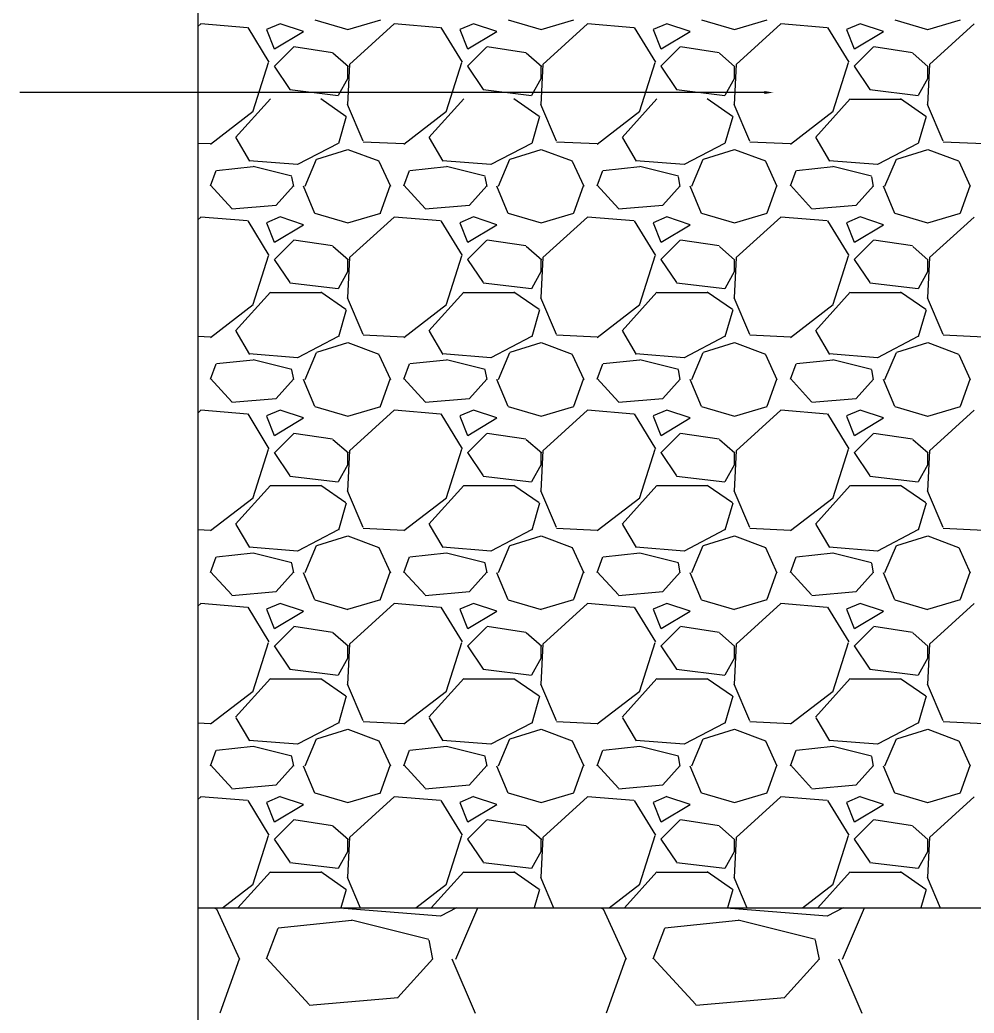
# Model space of a CAD drawing. Header units: metres. Extents: x 515 to 706, y -4 to 163.
# Drawn here: x 587.069 to 587.846, y 84.04 to 84.85 of the extents above; entities that cross this region are included whole.
import ezdxf

# ---------------------------------------------------------------- set-up
doc = ezdxf.new("R2010")
doc.units = ezdxf.units.M
doc.header["$MEASUREMENT"] = 0

msp = doc.modelspace()

# ---------------------------------------------------------------- linework, layer by layer
at = {"lineweight": 30}
for p, q in [((587.21392, 85.73584), (587.21392, 82.50656)), ((587.30928, 84.8499), (587.33606, 84.84202)), ((587.33615, 84.84207), (587.36292, 84.84995)), ((587.4668, 84.8499), (587.49358, 84.84202)), ((587.49366, 84.84207), (587.52044, 84.84995)), ((587.62432, 84.8499), (587.65109, 84.84202)), ((587.65118, 84.84207), (587.67796, 84.84995)), ((587.78183, 84.8499), (587.80861, 84.84202)), ((587.8087, 84.84207), (587.83547, 84.84995)), ((587.21635, 84.84678), (587.21392, 84.84456)), ((587.25427, 84.84361), (587.21647, 84.84676)), ((587.27215, 84.81547), (587.25482, 84.84382)), ((587.26988, 84.84208), (587.27618, 84.82633)), ((587.28103, 84.84688), (587.27001, 84.84216)), ((587.29998, 84.84057), (587.28108, 84.84687)), ((587.37387, 84.84678), (587.33764, 84.8137)), ((587.41179, 84.84361), (587.37399, 84.84676)), ((587.42966, 84.81547), (587.41234, 84.84382)), ((587.4274, 84.84208), (587.4337, 84.82633)), ((587.43855, 84.84688), (587.42752, 84.84216)), ((587.4575, 84.84057), (587.4386, 84.84687)), ((587.53139, 84.84678), (587.49516, 84.8137)), ((587.56931, 84.84361), (587.5315, 84.84676)), ((587.58718, 84.81547), (587.56986, 84.84382)), ((587.58491, 84.84208), (587.59121, 84.82633)), ((587.59607, 84.84688), (587.58504, 84.84216)), ((587.61502, 84.84057), (587.59612, 84.84687)), ((587.6889, 84.84678), (587.65267, 84.8137)), ((587.72682, 84.84361), (587.68902, 84.84676)), ((587.7447, 84.81547), (587.72737, 84.84382)), ((587.74243, 84.84208), (587.74873, 84.82633)), ((587.75358, 84.84688), (587.74256, 84.84216)), ((587.77253, 84.84057), (587.75363, 84.84687)), ((587.84642, 84.84678), (587.81019, 84.8137)), ((587.27635, 84.82637), (587.29998, 84.84054)), ((587.43387, 84.82637), (587.4575, 84.84054)), ((587.59139, 84.82637), (587.61502, 84.84054)), ((587.7489, 84.82637), (587.77253, 84.84054)), ((587.29203, 84.82788), (587.27627, 84.81213)), ((587.32366, 84.82322), (587.29216, 84.82794)), ((587.44954, 84.82788), (587.43379, 84.81213)), ((587.48118, 84.82322), (587.44968, 84.82794)), ((587.60706, 84.82788), (587.59131, 84.81213)), ((587.6387, 84.82322), (587.60719, 84.82794)), ((587.76458, 84.82788), (587.74882, 84.81213)), ((587.79621, 84.82322), (587.76471, 84.82794)), ((587.33659, 84.81175), (587.32398, 84.82278)), ((587.4941, 84.81175), (587.4815, 84.82277)), ((587.65162, 84.81175), (587.63902, 84.82277)), ((587.80914, 84.81175), (587.79654, 84.82277)), ((587.25898, 84.77574), (587.27158, 84.81512)), ((587.27623, 84.81226), (587.28883, 84.79335)), ((587.33755, 84.81393), (587.33597, 84.78085)), ((587.33615, 84.80271), (587.33615, 84.81217)), ((587.41649, 84.77574), (587.42909, 84.81512)), ((587.43375, 84.81226), (587.44635, 84.79335)), ((587.49506, 84.81393), (587.49349, 84.78086)), ((587.49367, 84.80271), (587.49367, 84.81217)), ((587.57401, 84.77574), (587.58661, 84.81512)), ((587.59126, 84.81226), (587.60386, 84.79335)), ((587.65258, 84.81393), (587.651, 84.78086)), ((587.65119, 84.80271), (587.65119, 84.81217)), ((587.73153, 84.77574), (587.74413, 84.81512)), ((587.74878, 84.81226), (587.76138, 84.79335)), ((587.8101, 84.81393), (587.80852, 84.78086)), ((587.80871, 84.80271), (587.80871, 84.81217)), ((587.32856, 84.78864), (587.33644, 84.80281)), ((587.48608, 84.78864), (587.49395, 84.80281)), ((587.6436, 84.78864), (587.65147, 84.80281)), ((587.80111, 84.78864), (587.80899, 84.80281)), ((587.28893, 84.7932), (587.3283, 84.78847)), ((587.44644, 84.7932), (587.48582, 84.78847)), ((587.60396, 84.7932), (587.64334, 84.78847)), ((587.76148, 84.7932), (587.80086, 84.78847)), ((587.67546, 84.79079), (587.06892, 84.79079)), ((587.24468, 84.75408), (587.27303, 84.78559)), ((587.31402, 84.78578), (587.3345, 84.77161)), ((587.4022, 84.75408), (587.43055, 84.78559)), ((587.47154, 84.78578), (587.49202, 84.77161)), ((587.55971, 84.75408), (587.58807, 84.78559)), ((587.62906, 84.78578), (587.64953, 84.77161)), ((587.71723, 84.75409), (587.74558, 84.78559)), ((587.7457, 84.78539), (587.78665, 84.78539)), ((587.78657, 84.78578), (587.80705, 84.77161)), ((587.33572, 84.78132), (587.34832, 84.75139)), ((587.49323, 84.78132), (587.50584, 84.75139)), ((587.65075, 84.78132), (587.66335, 84.75139)), ((587.80827, 84.78132), (587.82087, 84.7514)), ((587.22438, 84.74867), (587.25904, 84.77545)), ((587.33475, 84.77115), (587.32845, 84.7491)), ((587.3819, 84.74867), (587.41655, 84.77545)), ((587.49226, 84.77115), (587.48596, 84.7491)), ((587.53942, 84.74867), (587.57407, 84.77545)), ((587.64978, 84.77115), (587.64348, 84.7491)), ((587.69693, 84.74867), (587.73159, 84.77545)), ((587.8073, 84.77115), (587.801, 84.7491)), ((587.2563, 84.73483), (587.24527, 84.75373)), ((587.41382, 84.73483), (587.40279, 84.75373)), ((587.57133, 84.73482), (587.56031, 84.75373)), ((587.72885, 84.73482), (587.71783, 84.75373)), ((587.21392, 84.74962), (587.22427, 84.74913)), ((587.32817, 84.74934), (587.29509, 84.73202)), ((587.34871, 84.7507), (587.38179, 84.74913)), ((587.48568, 84.74934), (587.45261, 84.73202)), ((587.50623, 84.7507), (587.5393, 84.74913)), ((587.6432, 84.74934), (587.61012, 84.73202)), ((587.66374, 84.7507), (587.69682, 84.74913)), ((587.80072, 84.74935), (587.76764, 84.73202)), ((587.82126, 84.7507), (587.85434, 84.74913)), ((587.3013, 84.71444), (587.31075, 84.7365)), ((587.31096, 84.73653), (587.33616, 84.74441)), ((587.33611, 84.74445), (587.36132, 84.735)), ((587.45881, 84.71444), (587.46826, 84.7365)), ((587.46848, 84.73653), (587.49368, 84.74441)), ((587.49363, 84.74445), (587.51883, 84.735)), ((587.61633, 84.71444), (587.62578, 84.7365)), ((587.62599, 84.73653), (587.65119, 84.74441)), ((587.65115, 84.74445), (587.67635, 84.735)), ((587.77385, 84.71444), (587.7833, 84.7365)), ((587.78351, 84.73653), (587.80871, 84.74441)), ((587.80867, 84.74445), (587.83387, 84.735)), ((587.259, 84.73021), (587.22907, 84.72706)), ((587.29515, 84.73202), (587.25577, 84.73517)), ((587.29043, 84.72248), (587.25893, 84.73035)), ((587.36137, 84.73488), (587.37082, 84.7144)), ((587.41652, 84.73021), (587.38659, 84.72706)), ((587.45266, 84.73202), (587.41328, 84.73517)), ((587.44795, 84.72248), (587.41644, 84.73035)), ((587.51888, 84.73488), (587.52833, 84.7144)), ((587.57403, 84.73021), (587.54411, 84.72706)), ((587.61018, 84.73202), (587.5708, 84.73517)), ((587.60546, 84.72248), (587.57396, 84.73035)), ((587.6764, 84.73488), (587.68585, 84.7144)), ((587.73155, 84.73021), (587.70162, 84.72706)), ((587.7677, 84.73202), (587.72832, 84.73517)), ((587.76298, 84.72248), (587.73148, 84.73035)), ((587.83392, 84.73488), (587.84337, 84.7144)), ((587.22426, 84.71461), (587.22898, 84.72721)), ((587.29205, 84.71428), (587.29048, 84.72216)), ((587.38177, 84.71461), (587.3865, 84.72721)), ((587.44957, 84.71428), (587.44799, 84.72216)), ((587.53929, 84.71461), (587.54402, 84.72721)), ((587.60708, 84.71428), (587.60551, 84.72216)), ((587.69681, 84.71461), (587.70153, 84.72721)), ((587.7646, 84.71428), (587.76303, 84.72216)), ((587.24155, 84.69629), (587.22422, 84.71519)), ((587.29194, 84.7147), (587.27776, 84.69895)), ((587.29968, 84.71458), (587.30913, 84.69252)), ((587.36277, 84.69269), (587.37064, 84.71474)), ((587.39906, 84.69629), (587.38174, 84.7152)), ((587.44945, 84.71471), (587.43528, 84.69895)), ((587.4572, 84.71458), (587.46665, 84.69252)), ((587.52028, 84.69269), (587.52816, 84.71475)), ((587.55658, 84.69629), (587.53925, 84.7152)), ((587.60697, 84.71471), (587.59279, 84.69895)), ((587.61471, 84.71458), (587.62416, 84.69252)), ((587.6778, 84.69269), (587.68568, 84.71475)), ((587.7141, 84.6963), (587.69677, 84.7152)), ((587.76448, 84.71471), (587.75031, 84.69895)), ((587.77223, 84.71458), (587.78168, 84.69252)), ((587.83532, 84.69269), (587.84319, 84.71475)), ((587.27785, 84.69874), (587.24162, 84.69559)), ((587.43537, 84.69874), (587.39914, 84.69559)), ((587.59288, 84.69874), (587.55666, 84.69559)), ((587.7504, 84.69874), (587.71417, 84.69559)), ((587.21635, 84.68926), (587.21392, 84.68704)), ((587.25427, 84.6861), (587.21647, 84.68925)), ((587.28103, 84.68936), (587.27001, 84.68464)), ((587.29998, 84.68305), (587.28108, 84.68936)), ((587.30928, 84.69238), (587.33606, 84.68451)), ((587.33614, 84.68456), (587.36292, 84.69243)), ((587.37387, 84.68926), (587.33764, 84.65618)), ((587.41179, 84.6861), (587.37399, 84.68925)), ((587.43855, 84.68936), (587.42752, 84.68464)), ((587.4575, 84.68305), (587.4386, 84.68936)), ((587.4668, 84.69238), (587.49358, 84.68451)), ((587.49366, 84.68456), (587.52044, 84.69243)), ((587.53139, 84.68926), (587.49516, 84.65618)), ((587.56931, 84.6861), (587.5315, 84.68925)), ((587.59607, 84.68936), (587.58504, 84.68464)), ((587.61502, 84.68305), (587.59612, 84.68936)), ((587.62432, 84.69238), (587.65109, 84.68451)), ((587.65118, 84.68456), (587.67796, 84.69243)), ((587.6889, 84.68926), (587.65267, 84.65618)), ((587.72682, 84.6861), (587.68902, 84.68925)), ((587.75358, 84.68937), (587.74256, 84.68464)), ((587.77253, 84.68305), (587.75363, 84.68936)), ((587.78183, 84.69238), (587.80861, 84.68451)), ((587.8087, 84.68456), (587.83547, 84.69243)), ((587.84642, 84.68926), (587.81019, 84.65618)), ((587.27215, 84.65795), (587.25482, 84.6863)), ((587.26988, 84.68457), (587.27618, 84.66882)), ((587.27635, 84.66885), (587.29998, 84.68303)), ((587.42966, 84.65795), (587.41234, 84.6863)), ((587.4274, 84.68457), (587.4337, 84.66882)), ((587.43387, 84.66885), (587.4575, 84.68303)), ((587.58718, 84.65795), (587.56986, 84.6863)), ((587.58491, 84.68457), (587.59121, 84.66882)), ((587.59139, 84.66885), (587.61502, 84.68303)), ((587.7447, 84.65795), (587.72737, 84.68631)), ((587.74243, 84.68457), (587.74873, 84.66882)), ((587.74891, 84.66885), (587.77253, 84.68303)), ((587.29203, 84.67036), (587.27627, 84.65461)), ((587.32366, 84.6657), (587.29216, 84.67043)), ((587.33659, 84.65423), (587.32398, 84.66526)), ((587.44954, 84.67036), (587.43379, 84.65461)), ((587.48118, 84.6657), (587.44968, 84.67043)), ((587.4941, 84.65423), (587.4815, 84.66526)), ((587.60706, 84.67036), (587.59131, 84.65461)), ((587.6387, 84.6657), (587.60719, 84.67043)), ((587.65162, 84.65423), (587.63902, 84.66526)), ((587.76458, 84.67036), (587.74882, 84.65461)), ((587.79621, 84.6657), (587.76471, 84.67043)), ((587.80914, 84.65423), (587.79654, 84.66526)), ((587.25898, 84.61823), (587.27158, 84.65761)), ((587.33755, 84.65642), (587.33597, 84.62334)), ((587.41649, 84.61823), (587.42909, 84.6576)), ((587.49506, 84.65642), (587.49349, 84.62334)), ((587.57401, 84.61823), (587.58661, 84.6576)), ((587.65258, 84.65642), (587.651, 84.62334)), ((587.73153, 84.61822), (587.74413, 84.6576)), ((587.8101, 84.65642), (587.80852, 84.62334)), ((587.27623, 84.65474), (587.28883, 84.63584)), ((587.33615, 84.6452), (587.33615, 84.65465)), ((587.43375, 84.65474), (587.44635, 84.63584)), ((587.49367, 84.6452), (587.49367, 84.65465)), ((587.59126, 84.65474), (587.60386, 84.63584)), ((587.65119, 84.6452), (587.65119, 84.65465)), ((587.74878, 84.65474), (587.76138, 84.63584)), ((587.80871, 84.6452), (587.80871, 84.65465)), ((587.32856, 84.63112), (587.33644, 84.6453)), ((587.48608, 84.63112), (587.49396, 84.6453)), ((587.6436, 84.63112), (587.65147, 84.6453)), ((587.80111, 84.63112), (587.80899, 84.6453)), ((587.28892, 84.63568), (587.3283, 84.63095)), ((587.44644, 84.63568), (587.48582, 84.63095)), ((587.60396, 84.63568), (587.64334, 84.63095)), ((587.76148, 84.63568), (587.80086, 84.63095)), ((587.24468, 84.59657), (587.27303, 84.62807)), ((587.27315, 84.62787), (587.3141, 84.62787)), ((587.31402, 84.62826), (587.3345, 84.61409)), ((587.33572, 84.6238), (587.34832, 84.59387)), ((587.4022, 84.59657), (587.43055, 84.62807)), ((587.43066, 84.62787), (587.47162, 84.62787)), ((587.47154, 84.62826), (587.49202, 84.61409)), ((587.49324, 84.6238), (587.50584, 84.59387)), ((587.55971, 84.59657), (587.58807, 84.62807)), ((587.58818, 84.62787), (587.62914, 84.62787)), ((587.62906, 84.62827), (587.64953, 84.61409)), ((587.65075, 84.6238), (587.66335, 84.59388)), ((587.71723, 84.59657), (587.74558, 84.62807)), ((587.7457, 84.62787), (587.78665, 84.62787)), ((587.78657, 84.62827), (587.80705, 84.61409)), ((587.80827, 84.62381), (587.82087, 84.59388)), ((587.22438, 84.59115), (587.25904, 84.61793)), ((587.3819, 84.59115), (587.41655, 84.61793)), ((587.53942, 84.59115), (587.57407, 84.61793)), ((587.69693, 84.59115), (587.73159, 84.61793)), ((587.33475, 84.61363), (587.32845, 84.59158)), ((587.49226, 84.61363), (587.48596, 84.59158)), ((587.64978, 84.61363), (587.64348, 84.59158)), ((587.8073, 84.61363), (587.801, 84.59158)), ((587.21392, 84.5921), (587.22427, 84.59161)), ((587.2563, 84.57731), (587.24527, 84.59621)), ((587.32817, 84.59183), (587.29509, 84.5745)), ((587.34871, 84.59318), (587.38179, 84.59161)), ((587.41381, 84.57731), (587.40279, 84.59621)), ((587.48568, 84.59183), (587.4526, 84.5745)), ((587.50623, 84.59318), (587.5393, 84.59161)), ((587.57133, 84.57731), (587.56031, 84.59621)), ((587.6432, 84.59183), (587.61012, 84.5745)), ((587.66374, 84.59318), (587.69682, 84.59161)), ((587.72885, 84.57731), (587.71782, 84.59621)), ((587.80072, 84.59183), (587.76764, 84.5745)), ((587.82126, 84.59318), (587.85434, 84.59161)), ((587.31096, 84.57901), (587.33616, 84.58689)), ((587.33611, 84.58693), (587.36132, 84.57748)), ((587.46848, 84.57901), (587.49368, 84.58689)), ((587.49363, 84.58693), (587.51883, 84.57748)), ((587.62599, 84.57901), (587.65119, 84.58689)), ((587.65115, 84.58693), (587.67635, 84.57748)), ((587.78351, 84.57901), (587.80871, 84.58689)), ((587.80867, 84.58693), (587.83387, 84.57748)), ((587.29515, 84.5745), (587.25577, 84.57765)), ((587.3013, 84.55693), (587.31075, 84.57898)), ((587.36137, 84.57736), (587.37082, 84.55688)), ((587.45266, 84.5745), (587.41329, 84.57765)), ((587.45881, 84.55693), (587.46826, 84.57898)), ((587.51888, 84.57736), (587.52833, 84.55688)), ((587.61018, 84.5745), (587.5708, 84.57765)), ((587.61633, 84.55693), (587.62578, 84.57898)), ((587.6764, 84.57736), (587.68585, 84.55688)), ((587.7677, 84.5745), (587.72832, 84.57765)), ((587.77385, 84.55693), (587.7833, 84.57898)), ((587.83392, 84.57736), (587.84337, 84.55688)), ((587.22426, 84.55709), (587.22898, 84.56969)), ((587.259, 84.5727), (587.22907, 84.56955)), ((587.29043, 84.56496), (587.25893, 84.57284)), ((587.38177, 84.55709), (587.3865, 84.56969)), ((587.41652, 84.5727), (587.38659, 84.56955)), ((587.44795, 84.56496), (587.41644, 84.57284)), ((587.53929, 84.55709), (587.54402, 84.56969)), ((587.57403, 84.5727), (587.5441, 84.56955)), ((587.60546, 84.56496), (587.57396, 84.57284)), ((587.69681, 84.55709), (587.70153, 84.56969)), ((587.73155, 84.5727), (587.70162, 84.56955)), ((587.76298, 84.56496), (587.73148, 84.57284)), ((587.29205, 84.55677), (587.29048, 84.56464)), ((587.44957, 84.55677), (587.44799, 84.56464)), ((587.60708, 84.55677), (587.60551, 84.56464)), ((587.7646, 84.55676), (587.76303, 84.56464)), ((587.24155, 84.53877), (587.22422, 84.55768)), ((587.29193, 84.55719), (587.27776, 84.54144)), ((587.29968, 84.55706), (587.30913, 84.53501)), ((587.36277, 84.53518), (587.37064, 84.55723)), ((587.39906, 84.53877), (587.38174, 84.55768)), ((587.44945, 84.55719), (587.43528, 84.54144)), ((587.4572, 84.55706), (587.46665, 84.53501)), ((587.52028, 84.53518), (587.52816, 84.55723)), ((587.55658, 84.53878), (587.53925, 84.55768)), ((587.60697, 84.55719), (587.59279, 84.54144)), ((587.61471, 84.55706), (587.62416, 84.53501)), ((587.6778, 84.53518), (587.68568, 84.55723)), ((587.7141, 84.53878), (587.69677, 84.55768)), ((587.76448, 84.55719), (587.75031, 84.54144)), ((587.77223, 84.55706), (587.78168, 84.53501)), ((587.83532, 84.53518), (587.84319, 84.55723)), ((587.27785, 84.54122), (587.24162, 84.53807)), ((587.30928, 84.53486), (587.33606, 84.52699)), ((587.33614, 84.52704), (587.36292, 84.53492)), ((587.43537, 84.54122), (587.39914, 84.53807)), ((587.4668, 84.53486), (587.49358, 84.52699)), ((587.49366, 84.52704), (587.52044, 84.53492)), ((587.59288, 84.54122), (587.55666, 84.53807)), ((587.62432, 84.53486), (587.65109, 84.52699)), ((587.65118, 84.52704), (587.67796, 84.53492)), ((587.7504, 84.54122), (587.71417, 84.53807)), ((587.78183, 84.53486), (587.80861, 84.52699)), ((587.80869, 84.52704), (587.83547, 84.53492)), ((587.21635, 84.53175), (587.21392, 84.52953)), ((587.25427, 84.52858), (587.21647, 84.53173)), ((587.27214, 84.50043), (587.25482, 84.52879)), ((587.26988, 84.52705), (587.27618, 84.5113)), ((587.28103, 84.53185), (587.27001, 84.52712)), ((587.29998, 84.52554), (587.28108, 84.53184)), ((587.37387, 84.53174), (587.33764, 84.49867)), ((587.41179, 84.52858), (587.37399, 84.53173)), ((587.42966, 84.50043), (587.41234, 84.52879)), ((587.4274, 84.52705), (587.4337, 84.5113)), ((587.43855, 84.53185), (587.42752, 84.52712)), ((587.4575, 84.52554), (587.4386, 84.53184)), ((587.53139, 84.53174), (587.49516, 84.49867)), ((587.56931, 84.52858), (587.5315, 84.53173)), ((587.58718, 84.50043), (587.56985, 84.52879)), ((587.58491, 84.52705), (587.59121, 84.5113)), ((587.59607, 84.53185), (587.58504, 84.52712)), ((587.61502, 84.52554), (587.59612, 84.53184)), ((587.6889, 84.53174), (587.65267, 84.49867)), ((587.72682, 84.52858), (587.68902, 84.53173)), ((587.7447, 84.50044), (587.72737, 84.52879)), ((587.74243, 84.52705), (587.74873, 84.5113)), ((587.75359, 84.53185), (587.74256, 84.52712)), ((587.77253, 84.52554), (587.75363, 84.53184)), ((587.84642, 84.53174), (587.81019, 84.49867)), ((587.27635, 84.51133), (587.29998, 84.52551)), ((587.43387, 84.51133), (587.4575, 84.52551)), ((587.59139, 84.51133), (587.61502, 84.52551)), ((587.74891, 84.51133), (587.77253, 84.52551)), ((587.29203, 84.51284), (587.27627, 84.49709)), ((587.32366, 84.50818), (587.29216, 84.51291)), ((587.44954, 84.51284), (587.43379, 84.49709)), ((587.48118, 84.50818), (587.44968, 84.51291)), ((587.60706, 84.51284), (587.59131, 84.49709)), ((587.6387, 84.50818), (587.60719, 84.51291)), ((587.76458, 84.51284), (587.74882, 84.49709)), ((587.79621, 84.50818), (587.76471, 84.51291)), ((587.33658, 84.49672), (587.32398, 84.50774)), ((587.4941, 84.49672), (587.4815, 84.50774)), ((587.65162, 84.49672), (587.63902, 84.50774)), ((587.80914, 84.49672), (587.79654, 84.50774)), ((587.25898, 84.46071), (587.27158, 84.50009)), ((587.27623, 84.49722), (587.28883, 84.47832)), ((587.33755, 84.4989), (587.33597, 84.46582)), ((587.33615, 84.48768), (587.33615, 84.49713)), ((587.41649, 84.46071), (587.42909, 84.50009)), ((587.43375, 84.49722), (587.44635, 84.47832)), ((587.49506, 84.4989), (587.49349, 84.46582)), ((587.49367, 84.48768), (587.49367, 84.49713)), ((587.57401, 84.46071), (587.58661, 84.50009)), ((587.59126, 84.49722), (587.60386, 84.47832)), ((587.65258, 84.4989), (587.651, 84.46582)), ((587.65119, 84.48768), (587.65119, 84.49713)), ((587.73153, 84.46071), (587.74413, 84.50009)), ((587.74878, 84.49722), (587.76138, 84.47832)), ((587.8101, 84.4989), (587.80852, 84.46582)), ((587.80871, 84.48768), (587.80871, 84.49713)), ((587.32856, 84.4736), (587.33644, 84.48778)), ((587.48608, 84.4736), (587.49396, 84.48778)), ((587.6436, 84.4736), (587.65147, 84.48778)), ((587.80112, 84.4736), (587.80899, 84.48778)), ((587.28892, 84.47816), (587.3283, 84.47344)), ((587.44644, 84.47816), (587.48582, 84.47344)), ((587.60396, 84.47816), (587.64334, 84.47344)), ((587.76148, 84.47816), (587.80085, 84.47344)), ((587.24468, 84.43905), (587.27303, 84.47055)), ((587.27315, 84.47035), (587.3141, 84.47035)), ((587.31402, 84.47075), (587.3345, 84.45657)), ((587.4022, 84.43905), (587.43055, 84.47055)), ((587.43066, 84.47035), (587.47162, 84.47035)), ((587.47154, 84.47075), (587.49202, 84.45657)), ((587.55971, 84.43905), (587.58807, 84.47055)), ((587.58818, 84.47035), (587.62914, 84.47035)), ((587.62906, 84.47075), (587.64953, 84.45657)), ((587.71723, 84.43905), (587.74558, 84.47056)), ((587.7457, 84.47035), (587.78665, 84.47035)), ((587.78657, 84.47075), (587.80705, 84.45657)), ((587.33572, 84.46628), (587.34832, 84.43636)), ((587.49324, 84.46629), (587.50584, 84.43636)), ((587.65075, 84.46629), (587.66335, 84.43636)), ((587.80827, 84.46629), (587.82087, 84.43636)), ((587.22438, 84.43363), (587.25904, 84.46041)), ((587.33475, 84.45612), (587.32845, 84.43407)), ((587.3819, 84.43363), (587.41655, 84.46041)), ((587.49226, 84.45612), (587.48596, 84.43407)), ((587.53942, 84.43363), (587.57407, 84.46041)), ((587.64978, 84.45612), (587.64348, 84.43406)), ((587.69693, 84.43363), (587.73159, 84.46041)), ((587.8073, 84.45612), (587.801, 84.43406)), ((587.2563, 84.41979), (587.24527, 84.43869)), ((587.41381, 84.41979), (587.40279, 84.43869)), ((587.57133, 84.41979), (587.56031, 84.43869)), ((587.72885, 84.41979), (587.71782, 84.43869)), ((587.21392, 84.43459), (587.22427, 84.43409)), ((587.32817, 84.43431), (587.29509, 84.41698)), ((587.31096, 84.4215), (587.33616, 84.42937)), ((587.33611, 84.42942), (587.36132, 84.41996)), ((587.34871, 84.43567), (587.38179, 84.43409)), ((587.48568, 84.43431), (587.4526, 84.41699)), ((587.46848, 84.4215), (587.49368, 84.42937)), ((587.49363, 84.42942), (587.51883, 84.41996)), ((587.50623, 84.43567), (587.53931, 84.43409)), ((587.6432, 84.43431), (587.61012, 84.41699)), ((587.62599, 84.4215), (587.65119, 84.42937)), ((587.65115, 84.42942), (587.67635, 84.41996)), ((587.66374, 84.43567), (587.69682, 84.43409)), ((587.80072, 84.43431), (587.76764, 84.41699)), ((587.78351, 84.4215), (587.80871, 84.42937)), ((587.80867, 84.42942), (587.83387, 84.41996)), ((587.82126, 84.43567), (587.85434, 84.43409)), ((587.3013, 84.39941), (587.31075, 84.42146)), ((587.45881, 84.39941), (587.46826, 84.42146)), ((587.61633, 84.39941), (587.62578, 84.42146)), ((587.77385, 84.39941), (587.7833, 84.42146)), ((587.259, 84.41518), (587.22907, 84.41203)), ((587.29515, 84.41699), (587.25577, 84.42014)), ((587.29043, 84.40744), (587.25893, 84.41532)), ((587.36137, 84.41984), (587.37082, 84.39937)), ((587.41652, 84.41518), (587.38659, 84.41203)), ((587.45266, 84.41699), (587.41329, 84.42014)), ((587.44795, 84.40744), (587.41644, 84.41532)), ((587.51888, 84.41984), (587.52833, 84.39937)), ((587.57403, 84.41518), (587.5441, 84.41203)), ((587.61018, 84.41699), (587.5708, 84.42014)), ((587.60546, 84.40744), (587.57396, 84.41532)), ((587.6764, 84.41984), (587.68585, 84.39937)), ((587.73155, 84.41518), (587.70162, 84.41203)), ((587.7677, 84.41699), (587.72832, 84.42014)), ((587.76298, 84.40744), (587.73148, 84.41532)), ((587.83392, 84.41984), (587.84337, 84.39937)), ((587.22426, 84.39957), (587.22898, 84.41217)), ((587.29205, 84.39925), (587.29048, 84.40713)), ((587.38177, 84.39957), (587.3865, 84.41217)), ((587.44957, 84.39925), (587.44799, 84.40712)), ((587.53929, 84.39957), (587.54402, 84.41217)), ((587.60708, 84.39925), (587.60551, 84.40712)), ((587.69681, 84.39957), (587.70153, 84.41217)), ((587.7646, 84.39925), (587.76303, 84.40712)), ((587.24155, 84.38125), (587.22422, 84.40016)), ((587.29193, 84.39967), (587.27776, 84.38392)), ((587.29968, 84.39954), (587.30913, 84.37749)), ((587.36277, 84.37766), (587.37064, 84.39971)), ((587.39906, 84.38126), (587.38174, 84.40016)), ((587.44945, 84.39967), (587.43527, 84.38392)), ((587.4572, 84.39954), (587.46665, 84.37749)), ((587.52028, 84.37766), (587.52816, 84.39971)), ((587.55658, 84.38126), (587.53925, 84.40016)), ((587.60697, 84.39967), (587.59279, 84.38392)), ((587.61471, 84.39954), (587.62417, 84.37749)), ((587.6778, 84.37766), (587.68568, 84.39971)), ((587.7141, 84.38126), (587.69677, 84.40016)), ((587.76448, 84.39967), (587.75031, 84.38392)), ((587.77223, 84.39954), (587.78168, 84.37749)), ((587.83532, 84.37766), (587.84319, 84.39971)), ((587.27785, 84.3837), (587.24162, 84.38055)), ((587.43537, 84.3837), (587.39914, 84.38055)), ((587.59289, 84.3837), (587.55666, 84.38055)), ((587.7504, 84.3837), (587.71417, 84.38055)), ((587.21635, 84.37423), (587.21392, 84.37201)), ((587.25427, 84.37106), (587.21647, 84.37421)), ((587.28103, 84.37433), (587.27001, 84.36961)), ((587.29998, 84.36802), (587.28108, 84.37432)), ((587.30928, 84.37735), (587.33606, 84.36947)), ((587.33614, 84.36952), (587.36292, 84.3774)), ((587.37387, 84.37423), (587.33764, 84.34115)), ((587.41179, 84.37106), (587.37399, 84.37421)), ((587.43855, 84.37433), (587.42753, 84.36961)), ((587.4575, 84.36802), (587.4386, 84.37432)), ((587.4668, 84.37735), (587.49358, 84.36947)), ((587.49366, 84.36952), (587.52044, 84.3774)), ((587.53139, 84.37423), (587.49516, 84.34115)), ((587.56931, 84.37106), (587.5315, 84.37421)), ((587.59607, 84.37433), (587.58504, 84.36961)), ((587.61502, 84.36802), (587.59611, 84.37432)), ((587.62432, 84.37735), (587.6511, 84.36947)), ((587.65118, 84.36952), (587.67796, 84.3774)), ((587.6889, 84.37423), (587.65267, 84.34115)), ((587.72682, 84.37106), (587.68902, 84.37421)), ((587.75359, 84.37433), (587.74256, 84.36961)), ((587.77253, 84.36802), (587.75363, 84.37432)), ((587.78183, 84.37735), (587.80861, 84.36947)), ((587.80869, 84.36952), (587.83547, 84.3774)), ((587.84642, 84.37423), (587.81019, 84.34115)), ((587.27214, 84.34292), (587.25482, 84.37127)), ((587.26988, 84.36953), (587.27618, 84.35378)), ((587.27635, 84.35382), (587.29998, 84.36799)), ((587.42966, 84.34292), (587.41234, 84.37127)), ((587.4274, 84.36953), (587.4337, 84.35378)), ((587.43387, 84.35382), (587.4575, 84.36799)), ((587.58718, 84.34292), (587.56985, 84.37127)), ((587.58491, 84.36953), (587.59121, 84.35378)), ((587.59139, 84.35382), (587.61502, 84.36799)), ((587.7447, 84.34292), (587.72737, 84.37127)), ((587.74243, 84.36953), (587.74873, 84.35378)), ((587.74891, 84.35382), (587.77253, 84.36799)), ((587.29203, 84.35533), (587.27627, 84.33958)), ((587.32366, 84.35067), (587.29216, 84.35539)), ((587.33658, 84.3392), (587.32398, 84.35023)), ((587.44954, 84.35533), (587.43379, 84.33957)), ((587.48118, 84.35067), (587.44967, 84.35539)), ((587.4941, 84.3392), (587.4815, 84.35023)), ((587.60706, 84.35533), (587.59131, 84.33957)), ((587.63869, 84.35067), (587.60719, 84.35539)), ((587.65162, 84.3392), (587.63902, 84.35023)), ((587.76458, 84.35533), (587.74882, 84.33957)), ((587.79621, 84.35067), (587.76471, 84.35539)), ((587.80914, 84.3392), (587.79654, 84.35023)), ((587.25898, 84.30319), (587.27158, 84.34257)), ((587.27623, 84.33971), (587.28883, 84.3208)), ((587.33755, 84.34138), (587.33597, 84.3083)), ((587.41649, 84.30319), (587.42909, 84.34257)), ((587.43375, 84.33971), (587.44635, 84.3208)), ((587.49506, 84.34138), (587.49349, 84.3083)), ((587.57401, 84.30319), (587.58661, 84.34257)), ((587.59126, 84.33971), (587.60387, 84.3208)), ((587.65258, 84.34138), (587.651, 84.3083)), ((587.73153, 84.30319), (587.74413, 84.34257)), ((587.74878, 84.33971), (587.76138, 84.3208)), ((587.8101, 84.34138), (587.80852, 84.30831)), ((587.33615, 84.33016), (587.33615, 84.33961)), ((587.49367, 84.33016), (587.49367, 84.33961)), ((587.65119, 84.33016), (587.65119, 84.33961)), ((587.80871, 84.33016), (587.80871, 84.33961)), ((587.32856, 84.31609), (587.33644, 84.33026)), ((587.48608, 84.31609), (587.49396, 84.33026)), ((587.6436, 84.31609), (587.65147, 84.33026)), ((587.80112, 84.31609), (587.80899, 84.33026)), ((587.28892, 84.32065), (587.3283, 84.31592)), ((587.44644, 84.32065), (587.48582, 84.31592)), ((587.60396, 84.32065), (587.64334, 84.31592)), ((587.76148, 84.32065), (587.80085, 84.31592)), ((587.24468, 84.28153), (587.27303, 84.31304)), ((587.27315, 84.31284), (587.3141, 84.31284)), ((587.31402, 84.31323), (587.3345, 84.29905)), ((587.33572, 84.30877), (587.34832, 84.27884)), ((587.4022, 84.28153), (587.43055, 84.31304)), ((587.43066, 84.31284), (587.47162, 84.31284)), ((587.47154, 84.31323), (587.49202, 84.29905)), ((587.49324, 84.30877), (587.50584, 84.27884)), ((587.55971, 84.28154), (587.58807, 84.31304)), ((587.58818, 84.31284), (587.62914, 84.31284)), ((587.62906, 84.31323), (587.64953, 84.29905)), ((587.65075, 84.30877), (587.66335, 84.27884)), ((587.71723, 84.28154), (587.74558, 84.31304)), ((587.7457, 84.31284), (587.78665, 84.31284)), ((587.78657, 84.31323), (587.80705, 84.29905)), ((587.80827, 84.30877), (587.82087, 84.27884)), ((587.22438, 84.27612), (587.25904, 84.30289)), ((587.3819, 84.27611), (587.41655, 84.30289)), ((587.53942, 84.27611), (587.57407, 84.30289)), ((587.69693, 84.27611), (587.73159, 84.30289)), ((587.33475, 84.2986), (587.32845, 84.27655)), ((587.49226, 84.2986), (587.48596, 84.27655)), ((587.64978, 84.2986), (587.64348, 84.27655)), ((587.8073, 84.2986), (587.801, 84.27655)), ((587.21392, 84.27707), (587.22427, 84.27658)), ((587.2563, 84.26228), (587.24527, 84.28118)), ((587.32817, 84.2768), (587.29509, 84.25947)), ((587.34871, 84.27815), (587.38179, 84.27658)), ((587.41381, 84.26227), (587.40279, 84.28118)), ((587.48568, 84.2768), (587.4526, 84.25947)), ((587.50623, 84.27815), (587.53931, 84.27658)), ((587.57133, 84.26227), (587.5603, 84.28118)), ((587.6432, 84.2768), (587.61012, 84.25947)), ((587.66374, 84.27815), (587.69682, 84.27658)), ((587.72885, 84.26227), (587.71782, 84.28118)), ((587.80071, 84.2768), (587.76764, 84.25947)), ((587.82126, 84.27815), (587.85434, 84.27658)), ((587.31096, 84.26398), (587.33616, 84.27186)), ((587.33612, 84.2719), (587.36132, 84.26245)), ((587.46848, 84.26398), (587.49368, 84.27186)), ((587.49363, 84.2719), (587.51883, 84.26245)), ((587.62599, 84.26398), (587.65119, 84.27186)), ((587.65115, 84.2719), (587.67635, 84.26245)), ((587.78351, 84.26398), (587.80871, 84.27186)), ((587.80867, 84.2719), (587.83387, 84.26245)), ((587.29515, 84.25947), (587.25577, 84.26262)), ((587.3013, 84.24189), (587.31075, 84.26394)), ((587.36137, 84.26233), (587.37082, 84.24185)), ((587.45267, 84.25947), (587.41329, 84.26262)), ((587.45881, 84.24189), (587.46826, 84.26394)), ((587.51888, 84.26233), (587.52833, 84.24185)), ((587.61018, 84.25947), (587.5708, 84.26262)), ((587.61633, 84.24189), (587.62578, 84.26394)), ((587.6764, 84.26233), (587.68585, 84.24185)), ((587.7677, 84.25947), (587.72832, 84.26262)), ((587.77385, 84.24189), (587.7833, 84.26394)), ((587.83392, 84.26233), (587.84337, 84.24185)), ((587.22426, 84.24206), (587.22898, 84.25466)), ((587.259, 84.25766), (587.22907, 84.25451)), ((587.29043, 84.24993), (587.25893, 84.2578)), ((587.38177, 84.24206), (587.3865, 84.25466)), ((587.41651, 84.25766), (587.38659, 84.25451)), ((587.44795, 84.24993), (587.41644, 84.2578)), ((587.53929, 84.24206), (587.54402, 84.25466)), ((587.57403, 84.25766), (587.5441, 84.25451)), ((587.60546, 84.24993), (587.57396, 84.2578)), ((587.69681, 84.24206), (587.70153, 84.25466)), ((587.73155, 84.25766), (587.70162, 84.25451)), ((587.76298, 84.24993), (587.73148, 84.2578)), ((587.24155, 84.22374), (587.22422, 84.24264)), ((587.29205, 84.24173), (587.29048, 84.24961)), ((587.39906, 84.22374), (587.38174, 84.24264)), ((587.44957, 84.24173), (587.44799, 84.24961)), ((587.55658, 84.22374), (587.53925, 84.24264)), ((587.60708, 84.24173), (587.60551, 84.24961)), ((587.7141, 84.22374), (587.69677, 84.24264)), ((587.7646, 84.24173), (587.76303, 84.24961)), ((587.29193, 84.24216), (587.27776, 84.2264)), ((587.29968, 84.24202), (587.30913, 84.21997)), ((587.36277, 84.22014), (587.37064, 84.24219)), ((587.44945, 84.24216), (587.43527, 84.2264)), ((587.4572, 84.24202), (587.46665, 84.21997)), ((587.52028, 84.22014), (587.52816, 84.24219)), ((587.60697, 84.24216), (587.59279, 84.2264)), ((587.61471, 84.24202), (587.62417, 84.21997)), ((587.6778, 84.22014), (587.68568, 84.2422)), ((587.76448, 84.24216), (587.75031, 84.22641)), ((587.77223, 84.24202), (587.78168, 84.21997)), ((587.83532, 84.22014), (587.84319, 84.2422)), ((587.27785, 84.22618), (587.24162, 84.22303)), ((587.30928, 84.21983), (587.33606, 84.21196)), ((587.33614, 84.21201), (587.36292, 84.21988)), ((587.43537, 84.22618), (587.39914, 84.22303)), ((587.4668, 84.21983), (587.49358, 84.21196)), ((587.49366, 84.21201), (587.52044, 84.21988)), ((587.59289, 84.22618), (587.55666, 84.22303)), ((587.62432, 84.21983), (587.6511, 84.21196)), ((587.65118, 84.21201), (587.67795, 84.21988)), ((587.7504, 84.22618), (587.71417, 84.22303)), ((587.78183, 84.21983), (587.80861, 84.21196)), ((587.80869, 84.21201), (587.83547, 84.21988)), ((587.21635, 84.21671), (587.21392, 84.21449)), ((587.25427, 84.21355), (587.21647, 84.2167)), ((587.27214, 84.1854), (587.25482, 84.21375)), ((587.26988, 84.21202), (587.27618, 84.19626)), ((587.28103, 84.21682), (587.27001, 84.21209)), ((587.27636, 84.1963), (587.29998, 84.21048)), ((587.29998, 84.2105), (587.28108, 84.2168)), ((587.37387, 84.21671), (587.33764, 84.18363)), ((587.41179, 84.21355), (587.37399, 84.2167)), ((587.42966, 84.1854), (587.41233, 84.21375)), ((587.4274, 84.21202), (587.4337, 84.19626)), ((587.43855, 84.21682), (587.42753, 84.21209)), ((587.43387, 84.1963), (587.4575, 84.21048)), ((587.4575, 84.2105), (587.4386, 84.2168)), ((587.53138, 84.21671), (587.49516, 84.18363)), ((587.56931, 84.21355), (587.5315, 84.2167)), ((587.58718, 84.1854), (587.56985, 84.21375)), ((587.58491, 84.21202), (587.59121, 84.19626)), ((587.59607, 84.21682), (587.58504, 84.21209)), ((587.59139, 84.1963), (587.61502, 84.21048)), ((587.61502, 84.2105), (587.59611, 84.2168)), ((587.6889, 84.21671), (587.65267, 84.18363)), ((587.72682, 84.21355), (587.68902, 84.2167)), ((587.7447, 84.1854), (587.72737, 84.21375)), ((587.74243, 84.21202), (587.74873, 84.19626)), ((587.75359, 84.21682), (587.74256, 84.21209)), ((587.74891, 84.1963), (587.77253, 84.21048)), ((587.77253, 84.2105), (587.75363, 84.2168)), ((587.84642, 84.21671), (587.81019, 84.18363)), ((587.29203, 84.19781), (587.27627, 84.18206)), ((587.32366, 84.19315), (587.29216, 84.19787)), ((587.44954, 84.19781), (587.43379, 84.18206)), ((587.48118, 84.19315), (587.44967, 84.19787)), ((587.60706, 84.19781), (587.59131, 84.18206)), ((587.63869, 84.19315), (587.60719, 84.19787)), ((587.76458, 84.19781), (587.74882, 84.18206)), ((587.79621, 84.19315), (587.76471, 84.19787)), ((587.33658, 84.18169), (587.32398, 84.19271)), ((587.4941, 84.18169), (587.4815, 84.19271)), ((587.65162, 84.18168), (587.63902, 84.19271)), ((587.80914, 84.18168), (587.79653, 84.19271)), ((587.25898, 84.14567), (587.27158, 84.18505)), ((587.27623, 84.18219), (587.28883, 84.16329)), ((587.33755, 84.18387), (587.33597, 84.15079)), ((587.33615, 84.17265), (587.33615, 84.1821)), ((587.41649, 84.14567), (587.42909, 84.18505)), ((587.43375, 84.18219), (587.44635, 84.16329)), ((587.49506, 84.18387), (587.49349, 84.15079)), ((587.49367, 84.17265), (587.49367, 84.1821)), ((587.57401, 84.14567), (587.58661, 84.18505)), ((587.59126, 84.18219), (587.60387, 84.16329)), ((587.65258, 84.18387), (587.651, 84.15079)), ((587.65119, 84.17265), (587.65119, 84.1821)), ((587.73153, 84.14567), (587.74413, 84.18505)), ((587.74878, 84.18219), (587.76138, 84.16329)), ((587.8101, 84.18387), (587.80852, 84.15079)), ((587.80871, 84.17265), (587.80871, 84.1821)), ((587.32856, 84.15857), (587.33644, 84.17275)), ((587.48608, 84.15857), (587.49396, 84.17275)), ((587.6436, 84.15857), (587.65147, 84.17275)), ((587.80112, 84.15857), (587.80899, 84.17275)), ((587.28892, 84.16313), (587.3283, 84.1584)), ((587.44644, 84.16313), (587.48582, 84.1584)), ((587.60396, 84.16313), (587.64334, 84.1584)), ((587.76148, 84.16313), (587.80085, 84.1584)), ((587.24654, 84.12608), (587.27303, 84.15552)), ((587.27315, 84.15532), (587.3141, 84.15532)), ((587.31402, 84.15571), (587.3345, 84.14153)), ((587.40405, 84.12608), (587.43055, 84.15552)), ((587.43066, 84.15532), (587.47162, 84.15532)), ((587.47154, 84.15571), (587.49202, 84.14153)), ((587.56157, 84.12608), (587.58807, 84.15552)), ((587.58818, 84.15532), (587.62914, 84.15532)), ((587.62906, 84.15571), (587.64953, 84.14153)), ((587.71909, 84.12608), (587.74558, 84.15552)), ((587.7457, 84.15532), (587.78665, 84.15532)), ((587.78657, 84.15571), (587.80705, 84.14154)), ((587.33572, 84.15125), (587.34632, 84.12608)), ((587.49324, 84.15125), (587.50383, 84.12608)), ((587.65075, 84.15125), (587.66135, 84.12608)), ((587.80827, 84.15125), (587.81887, 84.12608)), ((587.23407, 84.12608), (587.25904, 84.14537)), ((587.33475, 84.14108), (587.33046, 84.12608)), ((587.39159, 84.12608), (587.41655, 84.14537)), ((587.49226, 84.14108), (587.48798, 84.12608)), ((587.54911, 84.12608), (587.57407, 84.14537)), ((587.64978, 84.14108), (587.6455, 84.12608)), ((587.70663, 84.12608), (587.73159, 84.14537)), ((587.8073, 84.14108), (587.80301, 84.12608)), ((587.21392, 84.12608), (588.88411, 84.12608)), ((587.2272, 84.12608), (587.229, 84.12541)), ((587.22905, 84.12529), (587.24795, 84.08433)), ((587.41171, 84.11928), (587.33295, 84.12558)), ((587.33348, 84.12524), (587.33298, 84.12608)), ((587.42463, 84.12608), (587.41165, 84.11928)), ((587.42416, 84.08438), (587.44203, 84.12608)), ((587.54224, 84.12608), (587.54404, 84.12541)), ((587.54408, 84.12529), (587.56299, 84.08433)), ((587.72675, 84.11928), (587.64799, 84.12558)), ((587.64851, 84.12523), (587.64802, 84.12608)), ((587.73967, 84.12608), (587.72668, 84.11928)), ((587.73919, 84.08438), (587.75707, 84.12608)), ((587.33933, 84.1159), (587.27947, 84.1096)), ((587.40227, 84.10028), (587.33926, 84.11604)), ((587.65436, 84.1159), (587.59451, 84.1096)), ((587.7173, 84.10029), (587.6543, 84.11604)), ((587.26994, 84.08454), (587.27939, 84.10974)), ((587.58497, 84.08454), (587.59442, 84.10974)), ((587.40546, 84.08422), (587.40231, 84.09997)), ((587.7205, 84.08421), (587.71735, 84.09997)), ((587.23203, 84.04057), (587.24778, 84.08468)), ((587.30455, 84.04731), (587.2699, 84.08512)), ((587.40535, 84.08464), (587.37699, 84.05314)), ((587.42097, 84.08451), (587.43987, 84.0404)), ((587.54706, 84.04057), (587.56281, 84.08468)), ((587.61959, 84.04732), (587.58493, 84.08512)), ((587.72038, 84.08464), (587.69203, 84.05314)), ((587.736, 84.08451), (587.7549, 84.0404)), ((587.37709, 84.05291), (587.30463, 84.04661)), ((587.69212, 84.05291), (587.61967, 84.04661))]:
    msp.add_line(p, q, dxfattribs=at)
msp.add_solid([(587.67546, 84.79201), (587.68279, 84.79079), (587.67546, 84.78957)], dxfattribs=at)

doc.saveas('drawing.dxf')
